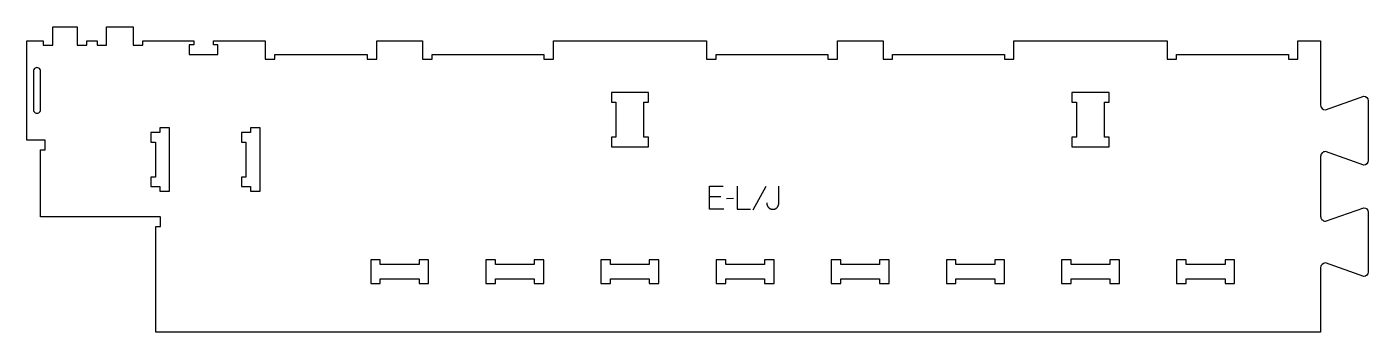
# Model space of a CAD drawing. Extents: x -886 to 861, y -190 to 208.
import ezdxf

# ---------------------------------------------------------------- set-up
doc = ezdxf.new("R2010")
doc.units = 0
for name, color, linetype in [('1_ANYTOOL_1MMDEEP_LABELS_S', 2, 'CONTINUOUS'), ('3_ANYTOOL_CUTTHROUGH_INSID', 4, 'CONTINUOUS'), ('4_ANYTOOL_CUTTHROUGH_OUTSI', 5, 'CONTINUOUS')]:
    doc.layers.add(name, color=color, linetype=linetype)

msp = doc.modelspace()

# ---------------------------------------------------------------- linework, layer by layer
at = {"layer": '1_ANYTOOL_1MMDEEP_LABELS_S'}
for p, q in [((17.7, -13.9), (3, -13.9)), ((34.2, -16.1), (25.4, -16.2)), ((76.5, -0.5), (59.4, -31.2))]:
    msp.add_line(p, q, dxfattribs=at)
for points in [[(21.9, -30), (3, -30), (3, 0), (20.8, 0)], [(39.3, 0), (39.3, -30), (56.4, -30)], [(77.6, -21.5), (77.6, -21.7), (77.6, -21.9), (77.6, -22.1), (77.6, -22.3), (77.7, -22.5), (77.7, -22.7), (77.7, -22.9), (77.8, -23.1), (77.8, -23.3), (77.8, -23.5), (77.9, -23.7), (77.9, -23.9), (78, -24.1), (78, -24.3), (78.1, -24.5), (78.2, -24.7), (78.2, -24.8), (78.3, -25), (78.4, -25.2), (78.5, -25.4), (78.6, -25.6), (78.6, -25.7), (78.7, -25.9), (78.8, -26.1), (78.9, -26.3), (79.1, -26.4), (79.2, -26.6), (79.3, -26.8), (79.4, -26.9), (79.5, -27.1), (79.7, -27.3), (79.8, -27.4), (79.9, -27.6), (80.1, -27.7), (80.2, -27.9), (80.4, -28), (80.5, -28.2), (80.7, -28.3), (80.8, -28.4), (81, -28.6), (81.2, -28.7), (81.3, -28.8), (81.5, -28.9), (81.7, -29), (81.8, -29.1), (82, -29.2), (82.2, -29.3), (82.4, -29.4), (82.6, -29.4), (82.7, -29.5), (82.9, -29.6), (83.1, -29.6), (83.3, -29.7), (83.5, -29.7), (83.7, -29.8), (83.9, -29.8), (84.1, -29.9), (84.3, -29.9), (84.5, -29.9), (84.7, -30), (85, -30), (85.2, -30), (85.4, -30), (85.6, -30), (85.8, -30), (86.1, -30), (86.3, -30), (86.5, -30), (86.7, -29.9), (86.9, -29.9), (87.1, -29.9), (87.3, -29.9), (87.5, -29.8), (87.6, -29.8), (87.8, -29.7), (88, -29.7), (88.2, -29.6), (88.4, -29.5), (88.6, -29.5), (88.7, -29.4), (88.9, -29.3), (89.1, -29.3), (89.2, -29.2), (89.4, -29.1), (89.6, -29), (89.7, -28.9), (89.9, -28.8), (90, -28.7), (90.2, -28.6), (90.4, -28.4), (90.5, -28.3), (90.6, -28.2), (90.8, -28.1), (90.9, -27.9), (91.1, -27.8), (91.2, -27.6), (91.3, -27.5), (91.5, -27.3), (91.6, -27.2), (91.7, -27), (91.8, -26.9), (91.9, -26.7), (92, -26.6), (92.1, -26.4), (92.2, -26.2), (92.3, -26.1), (92.4, -25.9), (92.5, -25.7), (92.6, -25.6), (92.7, -25.4), (92.7, -25.2), (92.8, -25), (92.9, -24.8), (92.9, -24.7), (93, -24.5), (93, -24.3), (93.1, -24.1), (93.1, -23.9), (93.2, -23.7), (93.2, -23.5), (93.2, -23.3), (93.3, -23.1), (93.3, -22.9), (93.3, -22.7), (93.3, -22.5), (93.3, -22.3), (93.3, -22.1), (93.3, -21.9), (93.3, 0)]]:
    msp.add_lwpolyline(points, dxfattribs=at)
at = {"layer": '3_ANYTOOL_CUTTHROUGH_INSID'}
msp.add_lwpolyline([(-868.3, 149.8, 1.000001), (-877.8, 149.8), (-877.8, 99.8, 1.000001), (-868.3, 99.8)], format="xyb", close=True, dxfattribs=at)
for points in [[(-76.3, 51.5), (-76.3, 64), (-82.3, 64), (-82.3, 109.5), (-76.3, 109.5), (-76.3, 122), (-124.8, 122), (-124.8, 109.5), (-118.8, 109.5), (-118.8, 64), (-124.8, 64), (-124.8, 51.5)], [(523.7, 51.5), (523.7, 64), (517.7, 64), (517.7, 109.5), (523.7, 109.5), (523.7, 122), (475.2, 122), (475.2, 109.5), (481.2, 109.5), (481.2, 64), (475.2, 64), (475.2, 51.5)], [(-712.8, 76), (-712.8, 70), (-724.8, 70), (-724.8, 57.5), (-718.8, 57.5), (-718.8, 12), (-724.8, 12), (-724.8, -0.5), (-712.8, -0.5), (-712.8, -6.5), (-700.3, -6.5), (-700.3, 76)], [(-594.8, 76), (-594.8, 70), (-606.8, 70), (-606.8, 57.5), (-600.8, 57.5), (-600.8, 12), (-606.8, 12), (-606.8, -0.5), (-594.8, -0.5), (-594.8, -6.5), (-582.3, -6.5), (-582.3, 76)], [(-425.8, -102), (-425.8, -96), (-438.3, -96), (-438.3, -126.5), (-425.8, -126.5), (-425.8, -120.5), (-375.3, -120.5), (-375.3, -126.5), (-362.8, -126.5), (-362.8, -96), (-375.3, -96), (-375.3, -102)], [(-275.8, -102), (-275.8, -96), (-288.3, -96), (-288.3, -126.5), (-275.8, -126.5), (-275.8, -120.5), (-225.3, -120.5), (-225.3, -126.5), (-212.8, -126.5), (-212.8, -96), (-225.3, -96), (-225.3, -102)], [(-125.8, -102), (-125.8, -96), (-138.3, -96), (-138.3, -126.5), (-125.8, -126.5), (-125.8, -120.5), (-75.3, -120.5), (-75.3, -126.5), (-62.8, -126.5), (-62.8, -96), (-75.3, -96), (-75.3, -102)], [(24.2, -102), (24.2, -96), (11.7, -96), (11.7, -126.5), (24.2, -126.5), (24.2, -120.5), (74.7, -120.5), (74.7, -126.5), (87.2, -126.5), (87.2, -96), (74.7, -96), (74.7, -102)], [(174.2, -102), (174.2, -96), (161.7, -96), (161.7, -126.5), (174.2, -126.5), (174.2, -120.5), (224.7, -120.5), (224.7, -126.5), (237.2, -126.5), (237.2, -96), (224.7, -96), (224.7, -102)], [(324.2, -102), (324.2, -96), (311.7, -96), (311.7, -126.5), (324.2, -126.5), (324.2, -120.5), (374.7, -120.5), (374.7, -126.5), (387.2, -126.5), (387.2, -96), (374.7, -96), (374.7, -102)], [(474.2, -102), (474.2, -96), (461.7, -96), (461.7, -126.5), (474.2, -126.5), (474.2, -120.5), (524.7, -120.5), (524.7, -126.5), (537.2, -126.5), (537.2, -96), (524.7, -96), (524.7, -102)], [(624.2, -102), (624.2, -96), (611.7, -96), (611.7, -126.5), (624.2, -126.5), (624.2, -120.5), (674.7, -120.5), (674.7, -126.5), (687.2, -126.5), (687.2, -96), (674.7, -96), (674.7, -102)]]:
    msp.add_lwpolyline(points, close=True, dxfattribs=at)
at = {"layer": '4_ANYTOOL_CUTTHROUGH_OUTSI'}
msp.add_lwpolyline([(-575.8, 189.5), (-575.8, 165.8, 0.414214), (-575.5, 165.5), (-563.5, 165.5, 0.414214), (-563.3, 165.8), (-563.3, 171.5), (-442.8, 171.5), (-442.8, 165.8, 0.414214), (-442.5, 165.5), (-430.5, 165.5, 0.414214), (-430.3, 165.8), (-430.3, 189.5), (-370.8, 189.5), (-370.8, 165.8, 0.414214), (-370.5, 165.5), (-358.5, 165.5, 0.414214), (-358.3, 165.8), (-358.3, 171.5), (-212.8, 171.5), (-212.8, 165.8, 0.414214), (-212.5, 165.5), (-200.5, 165.5, 0.414214), (-200.3, 165.8), (-200.3, 189.5), (-0.8, 189.5), (-0.8, 165.8, 0.414214), (-0.5, 165.5), (11.5, 165.5, 0.414214), (11.7, 165.8), (11.7, 171.5), (157.2, 171.5), (157.2, 165.8, 0.414214), (157.5, 165.5), (169.5, 165.5, 0.414214), (169.7, 165.8), (169.7, 189.5), (229.2, 189.5), (229.2, 165.8, 0.414214), (229.5, 165.5), (241.5, 165.5, 0.414214), (241.7, 165.8), (241.7, 171.5), (387.2, 171.5), (387.2, 165.8, 0.414214), (387.5, 165.5), (399.5, 165.5, 0.414214), (399.7, 165.8), (399.7, 189.5), (599.2, 189.5), (599.2, 165.8, 0.414214), (599.5, 165.5), (611.5, 165.5, 0.414214), (611.7, 165.8), (611.7, 171.5), (757.2, 171.5), (757.2, 165.8, 0.414214), (757.5, 165.5), (769.5, 165.5, 0.414214), (769.7, 165.8), (769.7, 189.5), (799.2, 189.5), (799.2, 105.8, 0.411451), (805.5, 99.6), (805.5, 99.6), (855.5, 117.1, -0.412073), (861.2, 111.4), (861.2, 33.4, -0.412073), (855.5, 27.6), (805.5, 45.1), (805.5, 45.1, 0.414214), (799.2, 38.9), (799.2, -39.1, 0.414214), (805.5, -45.4), (805.5, -45.4), (855.5, -27.9, -0.412073), (861.2, -33.6), (861.2, -111.6, -0.412073), (855.5, -117.4), (805.5, -99.9), (805.5, -99.9, 0.411451), (799.2, -106.1), (799.2, -190), (-718.3, -190), (-718.3, -52.5), (-712.5, -52.5, 0.414214), (-712.3, -52.2), (-712.3, -40.2, 0.414214), (-712.5, -40), (-868.3, -40), (-868.3, 47.5), (-862.5, 47.5, 0.414214), (-862.3, 47.8), (-862.3, 59.8, 0.414214), (-862.5, 60), (-886.3, 60), (-886.3, 189.5), (-864.8, 189.5), (-864.8, 183.8, 0.414214), (-864.5, 183.5), (-852.5, 183.5, 0.414214), (-852.3, 183.8), (-852.3, 207.5), (-820.7, 207.5), (-820.7, 183.8, 0.414214), (-820.5, 183.5), (-808.5, 183.5, 0.414214), (-808.2, 183.8), (-808.2, 189.5), (-794.8, 189.5), (-794.8, 183.8, 0.414214), (-794.5, 183.5), (-782.5, 183.5, 0.414214), (-782.3, 183.8), (-782.3, 207.5), (-747.8, 207.5), (-747.8, 183.8, 0.414214), (-747.5, 183.5), (-735.5, 183.5, 0.414214), (-735.3, 183.8), (-735.3, 189.5), (-668.8, 189.5), (-668.8, 184), (-674.5, 184, 0.414214), (-674.8, 183.8), (-674.8, 171.8, 0.414214), (-674.5, 171.5), (-637.5, 171.5, 0.414214), (-637.3, 171.8), (-637.3, 183.8, 0.414214), (-637.5, 184), (-643.3, 184), (-643.3, 189.5)], format="xyb", close=True, dxfattribs=at)

doc.saveas('drawing.dxf')
